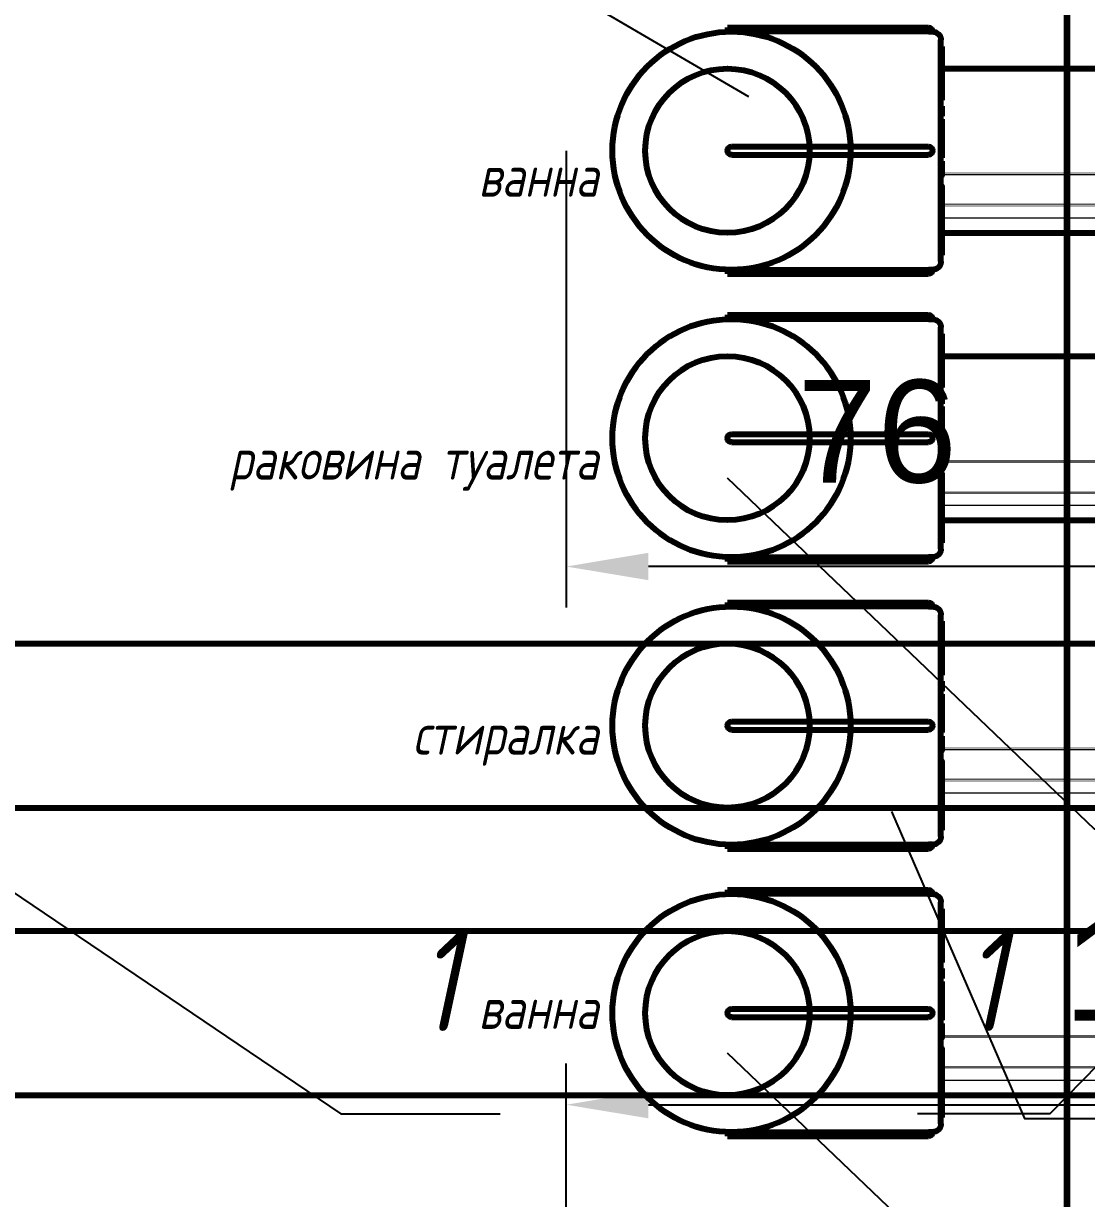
# Model space of a CAD drawing. Header units: millimetres. Extents: x -92220 to 11040, y -5929 to 27498.
# Drawn here: x -66.1 to 63.4, y 260.9 to 404 of the extents above; entities that cross this region are included whole.
import ezdxf
from ezdxf.enums import TextEntityAlignment as Align

# ---------------------------------------------------------------- set-up
doc = ezdxf.new("R2010")
doc.units = ezdxf.units.MM
doc.layers.add('100 noprint', color=1, linetype='Continuous', plot=False)
for name, color, linetype in [('17 Конструкции 2', 7, 'Continuous'), ('22 Вода ветка 2', 7, 'Continuous'), ('23 Вода ветка 3', 7, 'Continuous'), ('24 Вода ветка 4', 7, 'Continuous'), ('25 Вода ветка 5', 7, 'Continuous'), ('27 Вода ветка 7', 7, 'Continuous'), ('28 Вода ветка 8', 7, 'Continuous'), ('33 Вода ветка 13', 7, 'Continuous')]:
    doc.layers.add(name, color=color, linetype=linetype)
doc.styles.get("Standard").update_dxf_attribs({"font": 'arial.ttf'})
doc.styles.add('ГОСТ-ISOCPEUR', font='isocpeui.ttf', dxfattribs={"width": 0.8})
doc.dimstyles.new('ISO-25', dxfattribs={"dimtxt": 2.5, "dimasz": 2.5, "dimexe": 1.25, "dimexo": 0.625, "dimtad": 1, "dimtxsty": 'Standard', "dimcen": 2.5, "dimadec": 0, "dimazin": 0, "dimtfac": 1, "dimtmove": 0, "dimatfit": 3, "dimfxl": 1, "dimarcsym": 0})

# ---------------------------------------------------------------- blocks, each defined once
blk = doc.blocks.new('*D146')
at = {"layer": '23 Вода ветка 3', "color": 0, "lineweight": -2}
for p, q in [((0, 388.51), (0, 332.88)), ((75.72, 388.51), (75.72, 332.88)), ((65.72, 337.88), (10, 337.88))]:
    blk.add_line(p, q, dxfattribs=at)
at = {"layer": '23 Вода ветка 3', "color": 0}
for points in [[(10, 339.55), (10, 336.22), (0, 337.88)], [(65.72, 336.22), (65.72, 339.55), (75.72, 337.88)]]:
    blk.add_solid(points, dxfattribs=at)
at = {"layer": 'Defpoints', "color": 0}
for p in [(0, 388.51), (75.72, 388.51), (0, 337.88)]:
    blk.add_point(p, dxfattribs=at)
at = {"layer": '23 Вода ветка 3', "color": 0, "insert": (37.86, 354.27), "char_height": 12.5, "attachment_point": 5}
blk.add_mtext('76', dxfattribs=at)
blk = doc.blocks.new('*D201')
at = {"layer": '28 Вода ветка 8', "color": 0, "lineweight": -2}
for p, q in [((0, 203.51), (0, 277.35)), ((150.3, 208.51), (150.3, 277.35)), ((10, 272.35), (140.3, 272.35))]:
    blk.add_line(p, q, dxfattribs=at)
at = {"layer": '28 Вода ветка 8', "color": 0}
for points in [[(10, 274.02), (10, 270.69), (0, 272.35)], [(140.3, 270.69), (140.3, 274.02), (150.3, 272.35)]]:
    blk.add_solid(points, dxfattribs=at)
at = {"layer": 'Defpoints', "color": 0}
for p in [(150.3, 272.35), (150.3, 208.51), (0, 203.51)]:
    blk.add_point(p, dxfattribs=at)
at = {"layer": '28 Вода ветка 8', "color": 0, "insert": (75.15, 288.74), "char_height": 12.5, "attachment_point": 5}
blk.add_mtext('150', dxfattribs=at)

msp = doc.modelspace()

# ---------------------------------------------------------------- linework, layer by layer
at = {"layer": '17 Конструкции 2', "lineweight": 90}
msp.add_line((61, 0), (61, 471.51), dxfattribs=at)
at = {"layer": '17 Конструкции 2'}
msp.add_lwpolyline([(0, 471.51), (61, 471.51), (61, 181.3), (0, 181.3)], dxfattribs=at)
at = {"layer": '22 Вода ветка 2', "color": 5, "lineweight": 80, "extrusion": (1, 3.83476e-17, -2.22045e-16)}
for p, q in [((19.62, 368.51), (44.12, 368.51)), ((44.12, 368.01), (19.62, 368.01)), ((45.62, 340.01), (45.62, 367.01)), ((45.62, 366.21), (45.72, 366.21)), ((45.72, 366.21), (45.72, 364.47)), ((45.62, 364.47), (45.72, 364.47)), ((45.62, 363.22), (45.72, 363.22)), ((45.62, 362.21), (45.72, 362.21)), ((45.72, 363.22), (45.72, 362.21)), ((45.72, 362.21), (45.72, 361.59)), ((45.62, 361.59), (45.72, 361.59)), ((45.72, 361.59), (45.72, 360.3)), ((45.62, 360.3), (45.72, 360.3)), ((45.62, 360.17), (45.72, 360.17)), ((45.62, 359.67), (45.72, 359.67)), ((45.72, 360.3), (45.72, 360.17)), ((45.72, 360.17), (45.72, 359.67)), ((45.62, 358.94), (45.72, 358.94)), ((45.62, 358.82), (45.72, 358.82)), ((45.62, 358.58), (45.72, 358.58)), ((45.62, 357.71), (45.72, 357.71)), ((45.72, 358.94), (45.72, 358.82)), ((45.72, 358.82), (45.72, 358.58)), ((45.72, 358.58), (45.72, 357.71)), ((45.62, 357.35), (45.72, 357.35)), ((45.62, 357.11), (45.72, 357.11)), ((45.62, 356.84), (45.72, 356.84)), ((45.72, 357.35), (45.72, 357.11)), ((45.72, 357.11), (45.72, 356.84)), ((45.72, 356.84), (45.72, 355.55)), ((45.62, 355.55), (45.72, 355.55)), ((45.62, 355.52), (45.72, 355.52)), ((45.62, 355.25), (45.72, 355.25)), ((45.72, 355.55), (45.72, 355.52)), ((45.72, 355.52), (45.72, 355.25)), ((45.72, 355.25), (45.72, 354.59)), ((20.12, 354.01), (44.12, 354.01)), ((45.62, 354.45), (45.72, 354.45)), ((45.62, 353.98), (45.72, 353.98)), ((45.62, 353.7), (45.72, 353.7)), ((45.62, 353.45), (45.72, 353.45)), ((45.72, 354.38), (45.72, 353.98)), ((45.72, 353.98), (45.72, 353.7)), ((45.72, 353.7), (45.72, 353.45)), ((45.72, 353.45), (45.72, 352.66)), ((20.12, 353.01), (44.12, 353.01)), ((45.62, 352.66), (45.72, 352.66)), ((45.62, 352.23), (45.72, 352.23)), ((45.62, 351.97), (45.72, 351.97)), ((45.72, 352.23), (45.72, 351.97)), ((45.72, 351.97), (45.72, 351.82)), ((45.62, 351.82), (45.72, 351.82)), ((45.72, 351.82), (45.72, 351.32)), ((45.62, 350.46), (45.72, 350.46)), ((45.62, 349.23), (45.72, 349.23)), ((45.62, 348.32), (45.72, 348.32)), ((45.62, 346.7), (45.72, 346.7)), ((45.62, 346.3), (45.72, 346.3)), ((45.72, 346.7), (45.72, 346.3)), ((45.62, 345.06), (45.72, 345.06)), ((45.62, 344.33), (45.72, 344.33)), ((45.62, 344.27), (45.72, 344.27)), ((45.62, 344.1), (45.72, 344.1)), ((45.62, 343.37), (45.72, 343.37)), ((45.72, 344.33), (45.72, 344.27)), ((45.72, 344.27), (45.72, 344.1)), ((45.72, 343.37), (45.72, 343.09)), ((45.62, 343.09), (45.72, 343.09)), ((45.62, 343.01), (45.72, 343.01)), ((45.62, 342.92), (45.72, 342.92)), ((45.62, 342.81), (45.72, 342.81)), ((45.72, 343.09), (45.72, 343.01)), ((45.72, 343.01), (45.72, 342.92)), ((45.72, 342.92), (45.72, 342.81)), ((45.62, 341.45), (45.72, 341.45)), ((45.62, 341.06), (45.72, 341.06)), ((45.62, 340.83), (45.72, 340.83)), ((45.62, 340.78), (45.72, 340.78)), ((45.72, 341.45), (45.72, 341.06)), ((45.72, 341.06), (45.72, 340.83)), ((45.72, 340.83), (45.72, 340.78)), ((19.62, 339.02), (44.12, 339.02)), ((19.62, 339.02), (19.62, 338.51)), ((19.62, 338.51), (44.12, 338.51))]:
    msp.add_line(p, q, dxfattribs=at)
at = {"layer": '22 Вода ветка 2', "color": 5, "lineweight": 80}
msp.add_line((19.62, 368.51), (19.62, 368.01), dxfattribs=at)
for points in [[(45.62, 363.51), (183.98, 363.51)], [(45.62, 343.51), (183.98, 343.51)]]:
    msp.add_lwpolyline(points, dxfattribs=at)
at = {"layer": '22 Вода ветка 2', "flags": 128}
msp.add_lwpolyline([(19.59, 348.67), (64.3, 305.94), (83.72, 305.94)], dxfattribs=at)
at = {"layer": '22 Вода ветка 2', "color": 5, "lineweight": 80}
for centre, radius in [((20.12, 353.51), 14.5), ((19.62, 353.51), 10)]:
    msp.add_circle(centre, radius, dxfattribs=at)
at = {"layer": '22 Вода ветка 2', "color": 5, "lineweight": 80, "extrusion": (-2.22045e-16, -8.51487e-33, -1)}
for centre, radius, start, end in [((-44.12, 368.01), 0.5, 90, 180), ((-44.62, 367.01), 1, 90, 180), ((-44.12, 353.51), 0.5, 90, 270), ((-44.62, 340.01), 1, 180, 270), ((-44.12, 339.01), 0.5, 180, 270)]:
    msp.add_arc(centre, radius, start, end, dxfattribs=at)
at = {"layer": '22 Вода ветка 2', "color": 5, "lineweight": 80, "extrusion": (2.22045e-16, -8.51487e-33, -1)}
msp.add_arc((-20.12, 353.51), 0.5, 270, 90, dxfattribs=at)
at = {"layer": '22 Вода ветка 2', "color": 5, "lineweight": 80}
for points, degree, knots in [([(44.12, 368.01), (44.18, 368.01), (44.24, 368.01), (44.36, 368.01), (44.41, 368.01), (44.49, 368.01), (44.53, 368.01), (44.58, 368.01), (44.59, 368.01), (44.62, 368.01), (44.62, 368.01), (44.62, 368.01)], 3, [0.22380526, 0.22380526, 0.22380526, 0.22380526, 0.24107522, 0.24107522, 0.25834518, 0.25834518, 0.27361424, 0.27361424, 0.28601062, 0.28601062, 0.29840701, 0.29840701, 0.29840701, 0.29840701]), ([(45.72, 364.33), (45.72, 364.19), (45.72, 363.75), (45.72, 363.35), (45.72, 363.22)], 2, [-3, -3, -3, -2, -1, -0.484947, -0.484947, -0.484947]), ([(45.72, 349.23), (45.72, 349.23), (45.72, 349.1), (45.72, 348.86)], 2, [-1.502374, -1.502374, -1.502374, -1, 0, 0, 0]), ([(45.72, 348.86), (45.72, 348.6), (45.72, 348.33), (45.72, 348.32)], 2, [-2, -2, -2, -1, -0.936655, -0.936655, -0.936655]), ([(45.72, 348.32), (45.72, 348.32), (45.72, 348.25), (45.72, 348.07)], 2, [-1.431321, -1.431321, -1.431321, -1, 0, 0, 0]), ([(45.72, 346.99), (45.72, 346.8), (45.72, 346.7), (45.72, 346.7)], 2, [-3, -3, -3, -2, -1.429003, -1.429003, -1.429003]), ([(45.72, 346.3), (45.72, 346.3), (45.72, 346.23), (45.72, 346.15)], 2, [-1.875117, -1.875117, -1.875117, -1, 0, 0, 0]), ([(45.72, 345.32), (45.72, 345.1), (45.72, 345.06), (45.72, 345.06)], 2, [-2, -2, -2, -1, -0.823469, -0.823469, -0.823469]), ([(45.72, 344.1), (45.72, 343.94), (45.72, 343.71), (45.72, 343.6)], 2, [-1.854622, -1.854622, -1.854622, -1, 0, 0, 0]), ([(45.72, 343.6), (45.72, 343.42), (45.72, 343.37), (45.72, 343.37)], 2, [-3, -3, -3, -2, -1.715556, -1.715556, -1.715556]), ([(44.62, 339.01), (44.62, 339.01), (44.62, 339.01), (44.59, 339.02), (44.58, 339.02), (44.53, 339.02), (44.49, 339.02), (44.41, 339.02), (44.36, 339.02), (44.24, 339.02), (44.18, 339.02), (44.12, 339.02)], 3, [0.44761051, 0.44761051, 0.44761051, 0.44761051, 0.4600069, 0.4600069, 0.47240329, 0.47240329, 0.48767234, 0.48767234, 0.5049423, 0.5049423, 0.52221227, 0.52221227, 0.52221227, 0.52221227])]:
    msp.add_open_spline(points, degree=degree, knots=knots, dxfattribs=at)
for points in [[(45.72, 364.47), (45.72, 364.47), (45.72, 364.33)], [(45.72, 354.59), (45.72, 354.51), (45.72, 354.45)], [(45.72, 354.45), (45.72, 354.42), (45.72, 354.38)], [(45.72, 351.32), (45.72, 350.9), (45.72, 350.52), (45.72, 350.47)], [(45.72, 350.47), (45.72, 350.46), (45.72, 350.46)], [(45.72, 348.07), (45.72, 347.92), (45.72, 347.66), (45.72, 347.4), (45.72, 347.12), (45.72, 346.99)], [(45.72, 346.15), (45.72, 346), (45.72, 345.54), (45.72, 345.32)], [(45.72, 345.06), (45.72, 345.03), (45.72, 345)], [(45.72, 345), (45.72, 344.83), (45.72, 344.67)], [(45.72, 344.67), (45.72, 344.54), (45.72, 344.33)], [(45.72, 342.81), (45.72, 342.81), (45.72, 342.59)], [(45.72, 342.59), (45.72, 342.4), (45.72, 342.13)], [(45.72, 342.13), (45.72, 341.84), (45.72, 341.46), (45.72, 341.45)], [(45.72, 341.45), (45.72, 341.45), (45.72, 341.45)]]:
    msp.add_open_spline(points, degree=2, dxfattribs=at)
at = {"layer": '23 Вода ветка 3', "color": 1, "lineweight": 80, "extrusion": (1, 3.83476e-17, -2.22045e-16)}
for p, q in [((19.62, 403.51), (44.12, 403.51)), ((44.12, 403.01), (19.62, 403.01)), ((45.62, 375.01), (45.62, 402.01)), ((45.62, 401.21), (45.72, 401.21)), ((45.72, 401.21), (45.72, 399.47)), ((45.62, 399.47), (45.72, 399.47)), ((45.62, 398.22), (45.72, 398.22)), ((45.72, 398.22), (45.72, 397.21)), ((45.62, 397.21), (45.72, 397.21)), ((45.62, 396.59), (45.72, 396.59)), ((45.72, 397.21), (45.72, 396.59)), ((45.72, 396.59), (45.72, 395.3)), ((45.62, 395.3), (45.72, 395.3)), ((45.62, 395.17), (45.72, 395.17)), ((45.72, 395.3), (45.72, 395.17)), ((45.72, 395.17), (45.72, 394.67)), ((45.62, 394.67), (45.72, 394.67)), ((45.62, 393.94), (45.72, 393.94)), ((45.62, 393.82), (45.72, 393.82)), ((45.62, 393.58), (45.72, 393.58)), ((45.72, 393.94), (45.72, 393.82)), ((45.72, 393.82), (45.72, 393.58)), ((45.72, 393.58), (45.72, 392.71)), ((45.62, 392.71), (45.72, 392.71)), ((45.62, 392.35), (45.72, 392.35)), ((45.62, 392.11), (45.72, 392.11)), ((45.72, 392.35), (45.72, 392.11)), ((45.72, 392.11), (45.72, 391.84)), ((45.62, 391.84), (45.72, 391.84)), ((45.72, 391.84), (45.72, 390.55)), ((45.62, 390.55), (45.72, 390.55)), ((45.62, 390.52), (45.72, 390.52)), ((45.62, 390.25), (45.72, 390.25)), ((45.62, 389.45), (45.72, 389.45)), ((45.72, 390.55), (45.72, 390.52)), ((45.72, 390.52), (45.72, 390.25)), ((45.72, 390.25), (45.72, 389.59)), ((45.72, 389.38), (45.72, 388.98)), ((20.12, 389.01), (44.12, 389.01)), ((20.12, 388.01), (44.12, 388.01)), ((45.62, 388.98), (45.72, 388.98)), ((45.62, 388.7), (45.72, 388.7)), ((45.62, 388.45), (45.72, 388.45)), ((45.72, 388.98), (45.72, 388.7)), ((45.72, 388.7), (45.72, 388.45)), ((45.72, 388.45), (45.72, 387.66)), ((45.62, 387.66), (45.72, 387.66)), ((45.62, 387.23), (45.72, 387.23)), ((45.62, 386.97), (45.72, 386.97)), ((45.62, 386.82), (45.72, 386.82)), ((45.72, 387.23), (45.72, 386.97)), ((45.72, 386.97), (45.72, 386.82)), ((45.72, 386.82), (45.72, 386.32)), ((45.62, 385.46), (45.72, 385.46)), ((45.62, 384.23), (45.72, 384.23)), ((45.62, 383.32), (45.72, 383.32)), ((45.62, 381.7), (45.72, 381.7)), ((45.62, 381.3), (45.72, 381.3)), ((45.72, 381.7), (45.72, 381.3)), ((45.62, 380.06), (45.72, 380.06)), ((45.62, 379.33), (45.72, 379.33)), ((45.62, 379.27), (45.72, 379.27)), ((45.72, 379.33), (45.72, 379.27)), ((45.72, 379.27), (45.72, 379.1)), ((45.62, 379.1), (45.72, 379.1)), ((45.62, 378.37), (45.72, 378.37)), ((45.62, 378.09), (45.72, 378.09)), ((45.62, 378.01), (45.72, 378.01)), ((45.62, 377.92), (45.72, 377.92)), ((45.62, 377.81), (45.72, 377.81)), ((45.72, 378.37), (45.72, 378.09)), ((45.72, 378.09), (45.72, 378.01)), ((45.72, 378.01), (45.72, 377.92)), ((45.72, 377.92), (45.72, 377.81)), ((45.62, 376.45), (45.72, 376.45)), ((45.72, 376.45), (45.72, 376.06)), ((45.62, 376.06), (45.72, 376.06)), ((45.62, 375.83), (45.72, 375.83)), ((45.62, 375.78), (45.72, 375.78)), ((45.72, 376.06), (45.72, 375.83)), ((45.72, 375.83), (45.72, 375.78)), ((19.62, 374.02), (44.12, 374.02)), ((19.62, 374.02), (19.62, 373.51)), ((19.62, 373.51), (44.12, 373.51))]:
    msp.add_line(p, q, dxfattribs=at)
at = {"layer": '23 Вода ветка 3', "color": 1, "lineweight": 80}
msp.add_line((19.62, 403.51), (19.62, 403.01), dxfattribs=at)
at = {"layer": '23 Вода ветка 3', "flags": 128}
msp.add_lwpolyline([(22.25, 395.07), (-33.72, 427.75), (-53.14, 427.75)], dxfattribs=at)
at = {"layer": '23 Вода ветка 3', "color": 1, "lineweight": 80}
for points in [[(45.72, 398.51), (189, 398.51)], [(45.72, 378.51), (189, 378.51)]]:
    msp.add_lwpolyline(points, dxfattribs=at)
for centre, radius in [((20.12, 388.51), 14.5), ((19.62, 388.51), 10)]:
    msp.add_circle(centre, radius, dxfattribs=at)
at = {"layer": '23 Вода ветка 3', "color": 1, "lineweight": 80, "extrusion": (-2.22045e-16, -8.51487e-33, -1)}
for centre, radius, start, end in [((-44.12, 403.01), 0.5, 90, 180), ((-44.62, 402.01), 1, 90, 180), ((-44.12, 388.51), 0.5, 90, 270), ((-44.62, 375.01), 1, 180, 270), ((-44.12, 374.01), 0.5, 180, 270)]:
    msp.add_arc(centre, radius, start, end, dxfattribs=at)
at = {"layer": '23 Вода ветка 3', "color": 1, "lineweight": 80, "extrusion": (2.22045e-16, -8.51487e-33, -1)}
msp.add_arc((-20.12, 388.51), 0.5, 270, 90, dxfattribs=at)
at = {"layer": '23 Вода ветка 3', "color": 1, "lineweight": 80}
for points, degree, knots in [([(44.12, 403.01), (44.18, 403.01), (44.24, 403.01), (44.36, 403.01), (44.41, 403.01), (44.49, 403.01), (44.53, 403.01), (44.58, 403.01), (44.59, 403.01), (44.62, 403.01), (44.62, 403.01), (44.62, 403.01)], 3, [0.22380526, 0.22380526, 0.22380526, 0.22380526, 0.24107522, 0.24107522, 0.25834518, 0.25834518, 0.27361424, 0.27361424, 0.28601062, 0.28601062, 0.29840701, 0.29840701, 0.29840701, 0.29840701]), ([(45.72, 399.33), (45.72, 399.19), (45.72, 398.75), (45.72, 398.35), (45.72, 398.22)], 2, [-3, -3, -3, -2, -1, -0.484947, -0.484947, -0.484947]), ([(45.72, 384.23), (45.72, 384.23), (45.72, 384.1), (45.72, 383.86)], 2, [-1.502374, -1.502374, -1.502374, -1, 0, 0, 0]), ([(45.72, 383.86), (45.72, 383.6), (45.72, 383.33), (45.72, 383.32)], 2, [-2, -2, -2, -1, -0.936655, -0.936655, -0.936655]), ([(45.72, 383.32), (45.72, 383.32), (45.72, 383.25), (45.72, 383.07)], 2, [-1.431321, -1.431321, -1.431321, -1, 0, 0, 0]), ([(45.72, 381.99), (45.72, 381.8), (45.72, 381.7), (45.72, 381.7)], 2, [-3, -3, -3, -2, -1.429003, -1.429003, -1.429003]), ([(45.72, 381.3), (45.72, 381.3), (45.72, 381.23), (45.72, 381.15)], 2, [-1.875117, -1.875117, -1.875117, -1, 0, 0, 0]), ([(45.72, 380.32), (45.72, 380.1), (45.72, 380.06), (45.72, 380.06)], 2, [-2, -2, -2, -1, -0.823469, -0.823469, -0.823469]), ([(45.72, 379.1), (45.72, 378.94), (45.72, 378.71), (45.72, 378.6)], 2, [-1.854622, -1.854622, -1.854622, -1, 0, 0, 0]), ([(45.72, 378.6), (45.72, 378.42), (45.72, 378.37), (45.72, 378.37)], 2, [-3, -3, -3, -2, -1.715556, -1.715556, -1.715556]), ([(44.62, 374.01), (44.62, 374.01), (44.62, 374.01), (44.59, 374.02), (44.58, 374.02), (44.53, 374.02), (44.49, 374.02), (44.41, 374.02), (44.36, 374.02), (44.24, 374.02), (44.18, 374.02), (44.12, 374.02)], 3, [0.44761051, 0.44761051, 0.44761051, 0.44761051, 0.4600069, 0.4600069, 0.47240329, 0.47240329, 0.48767234, 0.48767234, 0.5049423, 0.5049423, 0.52221227, 0.52221227, 0.52221227, 0.52221227])]:
    msp.add_open_spline(points, degree=degree, knots=knots, dxfattribs=at)
for points in [[(45.72, 399.47), (45.72, 399.47), (45.72, 399.33)], [(45.72, 389.59), (45.72, 389.51), (45.72, 389.45)], [(45.72, 389.45), (45.72, 389.42), (45.72, 389.38)], [(45.72, 386.32), (45.72, 385.9), (45.72, 385.52), (45.72, 385.47)], [(45.72, 385.47), (45.72, 385.46), (45.72, 385.46)], [(45.72, 383.07), (45.72, 382.92), (45.72, 382.66), (45.72, 382.4), (45.72, 382.12), (45.72, 381.99)], [(45.72, 381.15), (45.72, 381), (45.72, 380.54), (45.72, 380.32)], [(45.72, 380.06), (45.72, 380.03), (45.72, 380)], [(45.72, 380), (45.72, 379.83), (45.72, 379.67)], [(45.72, 379.67), (45.72, 379.54), (45.72, 379.33)], [(45.72, 377.81), (45.72, 377.81), (45.72, 377.59)], [(45.72, 377.59), (45.72, 377.4), (45.72, 377.13)], [(45.72, 377.13), (45.72, 376.84), (45.72, 376.46), (45.72, 376.45)], [(45.72, 376.45), (45.72, 376.45), (45.72, 376.45)]]:
    msp.add_open_spline(points, degree=2, dxfattribs=at)
at = {"layer": '24 Вода ветка 4', "color": 5, "lineweight": 80, "extrusion": (1, 3.83476e-17, -2.22045e-16)}
for p, q in [((19.62, 298.51), (44.12, 298.51)), ((44.12, 298.01), (19.62, 298.01)), ((45.62, 270.01), (45.62, 297.01)), ((45.62, 296.21), (45.72, 296.21)), ((45.72, 296.21), (45.72, 294.47)), ((45.62, 294.47), (45.72, 294.47)), ((45.62, 293.22), (45.72, 293.22)), ((45.62, 292.21), (45.72, 292.21)), ((45.72, 293.22), (45.72, 292.21)), ((45.72, 292.21), (45.72, 291.59)), ((45.62, 291.59), (45.72, 291.59)), ((45.72, 291.59), (45.72, 290.3)), ((45.62, 290.3), (45.72, 290.3)), ((45.62, 290.17), (45.72, 290.17)), ((45.62, 289.67), (45.72, 289.67)), ((45.72, 290.3), (45.72, 290.17)), ((45.72, 290.17), (45.72, 289.67)), ((45.62, 288.94), (45.72, 288.94)), ((45.62, 288.82), (45.72, 288.82)), ((45.62, 288.58), (45.72, 288.58)), ((45.62, 287.71), (45.72, 287.71)), ((45.72, 288.94), (45.72, 288.82)), ((45.72, 288.82), (45.72, 288.58)), ((45.72, 288.58), (45.72, 287.71)), ((45.62, 287.35), (45.72, 287.35)), ((45.62, 287.11), (45.72, 287.11)), ((45.62, 286.84), (45.72, 286.84)), ((45.72, 287.35), (45.72, 287.11)), ((45.72, 287.11), (45.72, 286.84)), ((45.72, 286.84), (45.72, 285.55)), ((45.62, 285.55), (45.72, 285.55)), ((45.62, 285.52), (45.72, 285.52)), ((45.62, 285.25), (45.72, 285.25)), ((45.72, 285.55), (45.72, 285.52)), ((45.72, 285.52), (45.72, 285.25)), ((45.72, 285.25), (45.72, 284.59)), ((20.12, 284.01), (44.12, 284.01)), ((45.62, 284.45), (45.72, 284.45)), ((45.62, 283.98), (45.72, 283.98)), ((45.62, 283.7), (45.72, 283.7)), ((45.62, 283.45), (45.72, 283.45)), ((45.72, 284.38), (45.72, 283.98)), ((45.72, 283.98), (45.72, 283.7)), ((45.72, 283.7), (45.72, 283.45)), ((45.72, 283.45), (45.72, 282.66)), ((20.12, 283.01), (44.12, 283.01)), ((45.62, 282.66), (45.72, 282.66)), ((45.62, 282.23), (45.72, 282.23)), ((45.62, 281.97), (45.72, 281.97)), ((45.72, 282.23), (45.72, 281.97)), ((45.72, 281.97), (45.72, 281.82)), ((45.62, 281.82), (45.72, 281.82)), ((45.62, 280.46), (45.72, 280.46)), ((45.72, 281.82), (45.72, 281.32)), ((45.62, 279.23), (45.72, 279.23)), ((45.62, 278.32), (45.72, 278.32)), ((45.62, 276.7), (45.72, 276.7)), ((45.62, 276.3), (45.72, 276.3)), ((45.72, 276.7), (45.72, 276.3)), ((45.62, 275.06), (45.72, 275.06)), ((45.62, 274.33), (45.72, 274.33)), ((45.62, 274.27), (45.72, 274.27)), ((45.62, 274.1), (45.72, 274.1)), ((45.62, 273.37), (45.72, 273.37)), ((45.72, 274.33), (45.72, 274.27)), ((45.72, 274.27), (45.72, 274.1)), ((45.72, 273.37), (45.72, 273.09)), ((45.62, 273.09), (45.72, 273.09)), ((45.62, 273.01), (45.72, 273.01)), ((45.62, 272.92), (45.72, 272.92)), ((45.62, 272.81), (45.72, 272.81)), ((45.72, 273.09), (45.72, 273.01)), ((45.72, 273.01), (45.72, 272.92)), ((45.72, 272.92), (45.72, 272.81)), ((45.62, 271.45), (45.72, 271.45)), ((45.62, 271.06), (45.72, 271.06)), ((45.62, 270.83), (45.72, 270.83)), ((45.62, 270.78), (45.72, 270.78)), ((45.72, 271.45), (45.72, 271.06)), ((45.72, 271.06), (45.72, 270.83)), ((45.72, 270.83), (45.72, 270.78)), ((19.62, 269.02), (44.12, 269.02)), ((19.62, 269.02), (19.62, 268.51)), ((19.62, 268.51), (44.12, 268.51))]:
    msp.add_line(p, q, dxfattribs=at)
at = {"layer": '24 Вода ветка 4', "color": 5, "lineweight": 80}
msp.add_line((19.62, 298.51), (19.62, 298.01), dxfattribs=at)
for points in [[(45.62, 293.51), (219.23, 293.51)], [(45.62, 273.51), (219.23, 273.51)]]:
    msp.add_lwpolyline(points, dxfattribs=at)
at = {"layer": '24 Вода ветка 4', "flags": 128}
msp.add_lwpolyline([(19.59, 278.67), (64.3, 235.94), (83.72, 235.94)], dxfattribs=at)
at = {"layer": '24 Вода ветка 4', "color": 5, "lineweight": 80}
for centre, radius in [((20.12, 283.51), 14.5), ((19.62, 283.51), 10)]:
    msp.add_circle(centre, radius, dxfattribs=at)
at = {"layer": '24 Вода ветка 4', "color": 5, "lineweight": 80, "extrusion": (-2.22045e-16, -8.51487e-33, -1)}
for centre, radius, start, end in [((-44.12, 298.01), 0.5, 90, 180), ((-44.62, 297.01), 1, 90, 180), ((-44.12, 283.51), 0.5, 90, 270), ((-44.12, 269.01), 0.5, 180, 270), ((-44.62, 270.01), 1, 180, 270)]:
    msp.add_arc(centre, radius, start, end, dxfattribs=at)
at = {"layer": '24 Вода ветка 4', "color": 5, "lineweight": 80, "extrusion": (2.22045e-16, -8.51487e-33, -1)}
msp.add_arc((-20.12, 283.51), 0.5, 270, 90, dxfattribs=at)
at = {"layer": '24 Вода ветка 4', "color": 5, "lineweight": 80}
for points, degree, knots in [([(44.12, 298.01), (44.18, 298.01), (44.24, 298.01), (44.36, 298.01), (44.41, 298.01), (44.49, 298.01), (44.53, 298.01), (44.58, 298.01), (44.59, 298.01), (44.62, 298.01), (44.62, 298.01), (44.62, 298.01)], 3, [0.22380526, 0.22380526, 0.22380526, 0.22380526, 0.24107522, 0.24107522, 0.25834518, 0.25834518, 0.27361424, 0.27361424, 0.28601062, 0.28601062, 0.29840701, 0.29840701, 0.29840701, 0.29840701]), ([(45.72, 294.33), (45.72, 294.19), (45.72, 293.75), (45.72, 293.35), (45.72, 293.22)], 2, [-3, -3, -3, -2, -1, -0.484947, -0.484947, -0.484947]), ([(45.72, 279.23), (45.72, 279.23), (45.72, 279.1), (45.72, 278.86)], 2, [-1.502374, -1.502374, -1.502374, -1, 0, 0, 0]), ([(45.72, 278.86), (45.72, 278.6), (45.72, 278.33), (45.72, 278.32)], 2, [-2, -2, -2, -1, -0.936655, -0.936655, -0.936655]), ([(45.72, 278.32), (45.72, 278.32), (45.72, 278.25), (45.72, 278.07)], 2, [-1.431321, -1.431321, -1.431321, -1, 0, 0, 0]), ([(45.72, 276.99), (45.72, 276.8), (45.72, 276.7), (45.72, 276.7)], 2, [-3, -3, -3, -2, -1.429003, -1.429003, -1.429003]), ([(45.72, 276.3), (45.72, 276.3), (45.72, 276.23), (45.72, 276.15)], 2, [-1.875117, -1.875117, -1.875117, -1, 0, 0, 0]), ([(45.72, 275.32), (45.72, 275.1), (45.72, 275.06), (45.72, 275.06)], 2, [-2, -2, -2, -1, -0.823469, -0.823469, -0.823469]), ([(45.72, 274.1), (45.72, 273.94), (45.72, 273.71), (45.72, 273.6)], 2, [-1.854622, -1.854622, -1.854622, -1, 0, 0, 0]), ([(45.72, 273.6), (45.72, 273.42), (45.72, 273.37), (45.72, 273.37)], 2, [-3, -3, -3, -2, -1.715556, -1.715556, -1.715556]), ([(44.62, 269.01), (44.62, 269.01), (44.62, 269.01), (44.59, 269.02), (44.58, 269.02), (44.53, 269.02), (44.49, 269.02), (44.41, 269.02), (44.36, 269.02), (44.24, 269.02), (44.18, 269.02), (44.12, 269.02)], 3, [0.44761051, 0.44761051, 0.44761051, 0.44761051, 0.4600069, 0.4600069, 0.47240329, 0.47240329, 0.48767234, 0.48767234, 0.5049423, 0.5049423, 0.52221227, 0.52221227, 0.52221227, 0.52221227])]:
    msp.add_open_spline(points, degree=degree, knots=knots, dxfattribs=at)
for points in [[(45.72, 294.47), (45.72, 294.47), (45.72, 294.33)], [(45.72, 284.59), (45.72, 284.51), (45.72, 284.45)], [(45.72, 284.45), (45.72, 284.42), (45.72, 284.38)], [(45.72, 281.32), (45.72, 280.9), (45.72, 280.52), (45.72, 280.47)], [(45.72, 280.47), (45.72, 280.46), (45.72, 280.46)], [(45.72, 278.07), (45.72, 277.92), (45.72, 277.66), (45.72, 277.4), (45.72, 277.12), (45.72, 276.99)], [(45.72, 276.15), (45.72, 276), (45.72, 275.54), (45.72, 275.32)], [(45.72, 275.06), (45.72, 275.03), (45.72, 275)], [(45.72, 275), (45.72, 274.83), (45.72, 274.67)], [(45.72, 274.67), (45.72, 274.54), (45.72, 274.33)], [(45.72, 272.81), (45.72, 272.81), (45.72, 272.59)], [(45.72, 272.59), (45.72, 272.4), (45.72, 272.13)], [(45.72, 272.13), (45.72, 271.84), (45.72, 271.46), (45.72, 271.45)], [(45.72, 271.45), (45.72, 271.45), (45.72, 271.45)]]:
    msp.add_open_spline(points, degree=2, dxfattribs=at)
at = {"layer": '25 Вода ветка 5', "color": 1, "lineweight": 80}
for points in [[(-154, 328.51), (224.3, 328.51)], [(-154, 308.51), (224.3, 308.51)]]:
    msp.add_lwpolyline(points, dxfattribs=at)
at = {"layer": '25 Вода ветка 5', "flags": 128}
for points in [[(-90, 313.51), (-27.47, 271.23), (-8.05, 271.23)], [(100.3, 313.51), (58.89, 271.23), (42.76, 271.23)]]:
    msp.add_lwpolyline(points, dxfattribs=at)
at = {"layer": '27 Вода ветка 7', "color": 1, "lineweight": 80}
for points in [[(-221.5, 293.51), (259.3, 293.51)], [(-221.5, 273.51), (259.3, 273.51)]]:
    msp.add_lwpolyline(points, dxfattribs=at)
at = {"layer": '33 Вода ветка 13', "color": 4, "lineweight": 80, "extrusion": (1, 3.83476e-17, -2.22045e-16)}
for p, q in [((19.62, 333.51), (44.12, 333.51)), ((44.12, 333.01), (19.62, 333.01)), ((45.62, 305.01), (45.62, 332.01)), ((45.62, 331.21), (45.72, 331.21)), ((45.72, 331.21), (45.72, 329.47)), ((45.62, 329.47), (45.72, 329.47)), ((45.62, 328.22), (45.72, 328.22)), ((45.72, 328.22), (45.72, 327.21)), ((45.62, 327.21), (45.72, 327.21)), ((45.62, 326.59), (45.72, 326.59)), ((45.72, 327.21), (45.72, 326.59)), ((45.72, 326.59), (45.72, 325.3)), ((45.62, 325.3), (45.72, 325.3)), ((45.62, 325.17), (45.72, 325.17)), ((45.72, 325.3), (45.72, 325.17)), ((45.72, 325.17), (45.72, 324.67)), ((45.62, 324.67), (45.72, 324.67)), ((45.62, 323.94), (45.72, 323.94)), ((45.62, 323.82), (45.72, 323.82)), ((45.62, 323.58), (45.72, 323.58)), ((45.72, 323.94), (45.72, 323.82)), ((45.72, 323.82), (45.72, 323.58)), ((45.72, 323.58), (45.72, 322.71)), ((45.62, 322.71), (45.72, 322.71)), ((45.62, 322.35), (45.72, 322.35)), ((45.62, 322.11), (45.72, 322.11)), ((45.72, 322.35), (45.72, 322.11)), ((45.72, 322.11), (45.72, 321.84)), ((45.62, 321.84), (45.72, 321.84)), ((45.62, 320.55), (45.72, 320.55)), ((45.62, 320.52), (45.72, 320.52)), ((45.72, 321.84), (45.72, 320.55)), ((45.72, 320.55), (45.72, 320.52)), ((45.72, 320.52), (45.72, 320.25)), ((45.62, 320.25), (45.72, 320.25)), ((45.62, 319.45), (45.72, 319.45)), ((45.72, 320.25), (45.72, 319.59)), ((45.72, 319.38), (45.72, 318.98)), ((20.12, 319.01), (44.12, 319.01)), ((20.12, 318.01), (44.12, 318.01)), ((45.62, 318.98), (45.72, 318.98)), ((45.62, 318.7), (45.72, 318.7)), ((45.62, 318.45), (45.72, 318.45)), ((45.62, 317.66), (45.72, 317.66)), ((45.72, 318.98), (45.72, 318.7)), ((45.72, 318.7), (45.72, 318.45)), ((45.72, 318.45), (45.72, 317.66)), ((45.62, 317.23), (45.72, 317.23)), ((45.62, 316.97), (45.72, 316.97)), ((45.62, 316.82), (45.72, 316.82)), ((45.72, 317.23), (45.72, 316.97)), ((45.72, 316.97), (45.72, 316.82)), ((45.72, 316.82), (45.72, 316.32)), ((45.62, 315.46), (45.72, 315.46)), ((45.62, 314.23), (45.72, 314.23)), ((45.62, 313.32), (45.72, 313.32)), ((45.62, 311.7), (45.72, 311.7)), ((45.62, 311.3), (45.72, 311.3)), ((45.72, 311.7), (45.72, 311.3)), ((45.62, 310.06), (45.72, 310.06)), ((45.62, 309.33), (45.72, 309.33)), ((45.62, 309.27), (45.72, 309.27)), ((45.62, 309.1), (45.72, 309.1)), ((45.72, 309.33), (45.72, 309.27)), ((45.72, 309.27), (45.72, 309.1)), ((45.62, 308.37), (45.72, 308.37)), ((45.62, 308.09), (45.72, 308.09)), ((45.62, 308.01), (45.72, 308.01)), ((45.62, 307.92), (45.72, 307.92)), ((45.62, 307.81), (45.72, 307.81)), ((45.72, 308.37), (45.72, 308.09)), ((45.72, 308.09), (45.72, 308.01)), ((45.72, 308.01), (45.72, 307.92)), ((45.72, 307.92), (45.72, 307.81)), ((45.62, 306.45), (45.72, 306.45)), ((45.72, 306.45), (45.72, 306.06)), ((45.62, 306.06), (45.72, 306.06)), ((45.62, 305.83), (45.72, 305.83)), ((45.62, 305.78), (45.72, 305.78)), ((45.72, 306.06), (45.72, 305.83)), ((45.72, 305.83), (45.72, 305.78)), ((19.62, 304.02), (44.12, 304.02)), ((19.62, 304.02), (19.62, 303.51)), ((19.62, 303.51), (44.12, 303.51))]:
    msp.add_line(p, q, dxfattribs=at)
at = {"layer": '33 Вода ветка 13', "color": 4, "lineweight": 80}
msp.add_line((19.62, 333.51), (19.62, 333.01), dxfattribs=at)
for points in [[(45.62, 328.51), (194.45, 328.51)], [(45.62, 308.51), (194.45, 308.51)]]:
    msp.add_lwpolyline(points, dxfattribs=at)
at = {"layer": '33 Вода ветка 13', "flags": 128}
msp.add_lwpolyline([(39.59, 308.04), (55.79, 270.68), (75.21, 270.68)], dxfattribs=at)
at = {"layer": '33 Вода ветка 13', "color": 4, "lineweight": 80}
for centre, radius in [((20.12, 318.51), 14.5), ((19.62, 318.51), 10)]:
    msp.add_circle(centre, radius, dxfattribs=at)
at = {"layer": '33 Вода ветка 13', "color": 4, "lineweight": 80, "extrusion": (-2.22045e-16, -8.51487e-33, -1)}
for centre, radius, start, end in [((-44.12, 333.01), 0.5, 90, 180), ((-44.62, 332.01), 1, 90, 180), ((-44.12, 318.51), 0.5, 90, 270), ((-44.62, 305.01), 1, 180, 270), ((-44.12, 304.01), 0.5, 180, 270)]:
    msp.add_arc(centre, radius, start, end, dxfattribs=at)
at = {"layer": '33 Вода ветка 13', "color": 4, "lineweight": 80, "extrusion": (2.22045e-16, -8.51487e-33, -1)}
msp.add_arc((-20.12, 318.51), 0.5, 270, 90, dxfattribs=at)
at = {"layer": '33 Вода ветка 13', "color": 4, "lineweight": 80}
for points, degree, knots in [([(44.12, 333.01), (44.18, 333.01), (44.24, 333.01), (44.36, 333.01), (44.41, 333.01), (44.49, 333.01), (44.53, 333.01), (44.58, 333.01), (44.59, 333.01), (44.62, 333.01), (44.62, 333.01), (44.62, 333.01)], 3, [0.22380526, 0.22380526, 0.22380526, 0.22380526, 0.24107522, 0.24107522, 0.25834518, 0.25834518, 0.27361424, 0.27361424, 0.28601062, 0.28601062, 0.29840701, 0.29840701, 0.29840701, 0.29840701]), ([(45.72, 329.33), (45.72, 329.19), (45.72, 328.75), (45.72, 328.35), (45.72, 328.22)], 2, [-3, -3, -3, -2, -1, -0.484947, -0.484947, -0.484947]), ([(45.72, 314.23), (45.72, 314.23), (45.72, 314.1), (45.72, 313.86)], 2, [-1.502374, -1.502374, -1.502374, -1, 0, 0, 0]), ([(45.72, 313.86), (45.72, 313.6), (45.72, 313.33), (45.72, 313.32)], 2, [-2, -2, -2, -1, -0.936655, -0.936655, -0.936655]), ([(45.72, 313.32), (45.72, 313.32), (45.72, 313.25), (45.72, 313.07)], 2, [-1.431321, -1.431321, -1.431321, -1, 0, 0, 0]), ([(45.72, 311.99), (45.72, 311.8), (45.72, 311.7), (45.72, 311.7)], 2, [-3, -3, -3, -2, -1.429003, -1.429003, -1.429003]), ([(45.72, 311.3), (45.72, 311.3), (45.72, 311.23), (45.72, 311.15)], 2, [-1.875117, -1.875117, -1.875117, -1, 0, 0, 0]), ([(45.72, 310.32), (45.72, 310.1), (45.72, 310.06), (45.72, 310.06)], 2, [-2, -2, -2, -1, -0.823469, -0.823469, -0.823469]), ([(45.72, 309.1), (45.72, 308.94), (45.72, 308.71), (45.72, 308.6)], 2, [-1.854622, -1.854622, -1.854622, -1, 0, 0, 0]), ([(45.72, 308.6), (45.72, 308.42), (45.72, 308.37), (45.72, 308.37)], 2, [-3, -3, -3, -2, -1.715556, -1.715556, -1.715556]), ([(44.62, 304.01), (44.62, 304.01), (44.62, 304.01), (44.59, 304.02), (44.58, 304.02), (44.53, 304.02), (44.49, 304.02), (44.41, 304.02), (44.36, 304.02), (44.24, 304.02), (44.18, 304.02), (44.12, 304.02)], 3, [0.44761051, 0.44761051, 0.44761051, 0.44761051, 0.4600069, 0.4600069, 0.47240329, 0.47240329, 0.48767234, 0.48767234, 0.5049423, 0.5049423, 0.52221227, 0.52221227, 0.52221227, 0.52221227])]:
    msp.add_open_spline(points, degree=degree, knots=knots, dxfattribs=at)
for points in [[(45.72, 329.47), (45.72, 329.47), (45.72, 329.33)], [(45.72, 319.59), (45.72, 319.51), (45.72, 319.45)], [(45.72, 319.45), (45.72, 319.42), (45.72, 319.38)], [(45.72, 316.32), (45.72, 315.9), (45.72, 315.52), (45.72, 315.47)], [(45.72, 315.47), (45.72, 315.46), (45.72, 315.46)], [(45.72, 313.07), (45.72, 312.92), (45.72, 312.66), (45.72, 312.4), (45.72, 312.12), (45.72, 311.99)], [(45.72, 311.15), (45.72, 311), (45.72, 310.54), (45.72, 310.32)], [(45.72, 310.06), (45.72, 310.03), (45.72, 310)], [(45.72, 310), (45.72, 309.83), (45.72, 309.67)], [(45.72, 309.67), (45.72, 309.54), (45.72, 309.33)], [(45.72, 307.81), (45.72, 307.81), (45.72, 307.59)], [(45.72, 307.59), (45.72, 307.4), (45.72, 307.13)], [(45.72, 307.13), (45.72, 306.84), (45.72, 306.46), (45.72, 306.45)], [(45.72, 306.45), (45.72, 306.45), (45.72, 306.45)]]:
    msp.add_open_spline(points, degree=2, dxfattribs=at)

# ---------------------------------------------------------------- texts
at = {"layer": '100 noprint', "color": 1, "style": 'ГОСТ-ISOCPEUR', "width": 0.8}
for s, p in [('ванна', (3.91, 382.92)), ('раковина туалета', (3.91, 348.47)), ('стиралка', (3.91, 314.98)), ('ванна', (3.91, 281.59))]:
    msp.add_text(s, height=5, dxfattribs=at).set_placement(p, align=Align.RIGHT)
at = {"layer": '25 Вода ветка 5', "linetype": 'Continuous', "style": 'ГОСТ-ISOCPEUR', "width": 0.8}
for p in [(-18.13, 281.3), (48.35, 281.3)]:
    msp.add_text('1', height=12.5, dxfattribs=at).set_placement(p)

# ---------------------------------------------------------------- dimensions: what is measured, and where the dimension line sits
at = {"layer": '23 Вода ветка 3'}
dim = msp.add_linear_dim(base=(0, 337.88), p1=(75.72, 388.51), p2=(0, 388.51), dimstyle='ISO-25', override={"dimtxt": 12.5, "dimasz": 10, "dimexe": 5, "dimexo": 0, "dimgap": 10, "dimdec": 0}, dxfattribs=at)
dim.commit()
dim.dimension.update_dxf_attribs({"geometry": '*D146', "text_midpoint": (37.86, 354.27)})
at = {"layer": '28 Вода ветка 8'}
dim = msp.add_linear_dim(base=(150.3, 272.35), p1=(0, 203.51), p2=(150.3, 208.51), dimstyle='ISO-25', override={"dimtxt": 12.5, "dimasz": 10, "dimexe": 5, "dimexo": 0, "dimgap": 10, "dimdec": 0}, dxfattribs=at)
dim.commit()
dim.dimension.update_dxf_attribs({"geometry": '*D201', "text_midpoint": (75.15, 272.35), "dimtype": 160})

doc.saveas('drawing.dxf')
